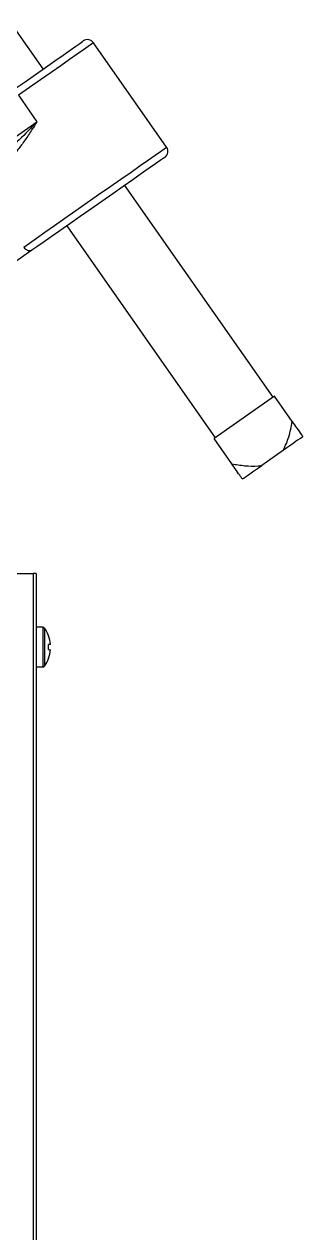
# Model space of a CAD drawing. Extents: x 8 to 113, y 1 to 87.
# Drawn here: x 17.96 to 19.85, y 42.09 to 50.29 of the extents above; entities that cross this region are included whole.
import ezdxf

# ---------------------------------------------------------------- set-up
doc = ezdxf.new("R2010")
doc.units = 0
doc.header["$MEASUREMENT"] = 0
doc.layers.add('OBJECT', color=7, linetype='CONTINUOUS')

msp = doc.modelspace()

# ---------------------------------------------------------------- linework, layer by layer
at = {"layer": 'OBJECT'}
for p, q in [((18.0878, 49.9852), (17.875, 50.2891)), ((18.9242, 49.455), (18.4286, 50.1628)), ((17.9199, 49.8066), (18.0455, 49.6272)), ((17.3254, 49.1229), (18.0455, 49.6272)), ((19.6468, 47.7587), (18.6408, 49.1955)), ((18.2476, 48.9202), (19.2536, 47.4834)), ((18.0112, 48.7547), (17.6209, 48.4814)), ((19.655, 47.7645), (19.2454, 47.4777)), ((19.7752, 47.5928), (19.655, 47.7645)), ((19.3656, 47.306), (19.2454, 47.4777)), ((19.7161, 47.3983), (19.5686, 47.295)), ((17.593, 46.5627), (18.0205, 46.5627)), ((18.0205, 46.5627), (18.0205, 39.7877)), ((18.041, 46.5627), (18.0205, 46.5627)), ((18.041, 46.5627), (18.041, 39.7877)), ((18.0844, 46.1977), (18.041, 46.1977)), ((18.0844, 46.1977), (18.0844, 46.0627)), ((18.0965, 46.1915), (18.0965, 46.0627)), ((18.0844, 46.0627), (18.0844, 45.9277)), ((18.0965, 46.0627), (18.0965, 45.934)), ((18.041, 45.9277), (18.0844, 45.9277))]:
    msp.add_line(p, q, dxfattribs=at)
at = {"layer": 'OBJECT', "flags": 128}
for points in [[(17.8912, 49.8475), (17.9644, 49.8988), (18.0358, 49.9487), (18.1036, 49.9962), (18.1662, 50.04), (18.222, 50.0791), (18.2697, 50.1125), (18.308, 50.1393), (18.3361, 50.159), (18.3532, 50.171), (18.359, 50.175)], [(18.4286, 50.1628), (18.4272, 50.1618), (18.4159, 50.1538), (18.3935, 50.1381), (18.3605, 50.115), (18.3176, 50.085), (18.2659, 50.0488), (18.2065, 50.0072), (18.1406, 49.9611), (18.0699, 49.9115), (17.9957, 49.8596), (17.9199, 49.8066)], [(17.9558, 48.777), (17.9944, 48.8039), (18.0427, 48.8378), (18.0998, 48.8777), (18.1642, 48.9229), (18.2345, 48.9721), (18.309, 49.0242), (18.386, 49.0781), (18.4636, 49.1325), (18.5402, 49.1861), (18.6138, 49.2377), (18.6828, 49.286), (18.7456, 49.33), (18.8007, 49.3685), (18.8468, 49.4008), (18.8828, 49.426), (18.908, 49.4437), (18.9216, 49.4532), (18.9242, 49.455)], [(18.9119, 49.3854), (18.9113, 49.3849), (18.9016, 49.3782), (18.8804, 49.3633), (18.8482, 49.3407), (18.8058, 49.3111), (18.7543, 49.275), (18.6949, 49.2334), (18.6293, 49.1874), (18.5589, 49.1382), (18.4857, 49.0869), (18.4114, 49.0349), (18.338, 48.9835), (18.2672, 48.9339), (18.2009, 48.8875), (18.1407, 48.8454), (18.0882, 48.8086), (18.0447, 48.7781), (18.0112, 48.7547)], [(19.8472, 47.49), (19.8378, 47.4835), (19.8261, 47.4753), (19.8122, 47.4656), (19.7963, 47.4544), (19.7785, 47.4419), (19.759, 47.4283), (19.7382, 47.4137), (19.7161, 47.3983)], [(19.4376, 47.2033), (19.4469, 47.2098), (19.4586, 47.218), (19.4725, 47.2277), (19.4885, 47.2389), (19.5063, 47.2513), (19.5257, 47.265), (19.5466, 47.2796), (19.5686, 47.295)], [(18.1237, 46.139), (18.1239, 46.1392), (18.1241, 46.1393), (18.1242, 46.1394), (18.1242, 46.1394)], [(18.1364, 46.0811), (18.1357, 46.081), (18.1347, 46.0809), (18.1335, 46.0808), (18.132, 46.0806), (18.1303, 46.0805), (18.1283, 46.0803), (18.1261, 46.0801), (18.1237, 46.0798)], [(18.1237, 46.0456), (18.1261, 46.0454), (18.1283, 46.0452), (18.1303, 46.045), (18.132, 46.0448), (18.1335, 46.0447), (18.1347, 46.0445), (18.1357, 46.0444), (18.1364, 46.0444)]]:
    msp.add_lwpolyline(points, dxfattribs=at)
at = {"layer": 'OBJECT'}
for centre, radius, start, end in [((18.3877, 50.1341), 0.05, 35, 125), ((18.8832, 49.4263), 0.05, 305, 35), ((18.0844, 46.1827), 0.015, 35.6682, 90), ((17.9172, 46.0627), 0.2208, 20.33115, 35.6682), ((17.9155, 46.0627), 0.2216, 4.7445, 20.12163), ((17.8545, 46.0627), 0.2698, 356.3608, 3.6392), ((17.9155, 46.0627), 0.2216, 339.87842, 355.25558), ((18.0844, 45.9427), 0.015, 270, 324.3318), ((17.9172, 46.0627), 0.2208, 324.3318, 339.66885), ((18.2094, 46.0904), 0.1347, 230.48531, 230.78458)]:
    msp.add_arc(centre, radius, start, end, dxfattribs=at)
for points, knots in [([(18.0455, 49.6272), (18.0453, 49.6269), (18.0304, 49.6115), (17.9755, 49.5551), (17.892, 49.4685), (17.817, 49.409), (17.7855, 49.3841)], [0, 0, 0, 0, 0.002856, 0.178549, 0.654943, 1, 1, 1, 1]), ([(18.0455, 49.6272), (18.0454, 49.6269), (18.034, 49.609), (18.0075, 49.5672), (17.9654, 49.5028), (17.921, 49.4424), (17.8785, 49.3924), (17.85, 49.3696), (17.8357, 49.3582)], [0, 0, 0, 0, 0.00275, 0.176453, 0.41307, 0.649433, 0.824954, 1, 1, 1, 1]), ([(18.0112, 48.7547), (18.0112, 48.7547), (18.0077, 48.7523), (18.0003, 48.7497), (17.9879, 48.7512), (17.9762, 48.7567), (17.9651, 48.7652), (17.9589, 48.773), (17.9558, 48.777)], [0, 0, 0, 0, 0.00339, 0.262708, 0.472043, 0.654492, 0.827049, 1, 1, 1, 1]), ([(19.7161, 47.3983), (19.7294, 47.4283), (19.757, 47.4907), (19.769, 47.5579), (19.7752, 47.5928)], [0, 0, 0, 0, 0.480505, 1, 1, 1, 1]), ([(19.7752, 47.5928), (19.7855, 47.5781), (19.809, 47.5446), (19.8334, 47.5096), (19.8447, 47.4936), (19.8472, 47.49)], [0, 0, 0, 0, 0.37695, 0.863751, 1, 1, 1, 1]), ([(19.3656, 47.306), (19.3951, 47.3012), (19.4543, 47.2916), (19.5229, 47.2889), (19.5607, 47.2939), (19.5686, 47.295)], [0, 0, 0, 0, 0.438722, 0.883113, 1, 1, 1, 1]), ([(19.4376, 47.2033), (19.4338, 47.2087), (19.4226, 47.2246), (19.3981, 47.2596), (19.3765, 47.2905), (19.3656, 47.306)], [0, 0, 0, 0, 0.205667, 0.600108, 1, 1, 1, 1])]:
    msp.add_open_spline(points, degree=3, knots=knots, dxfattribs=at)

doc.saveas('drawing.dxf')
